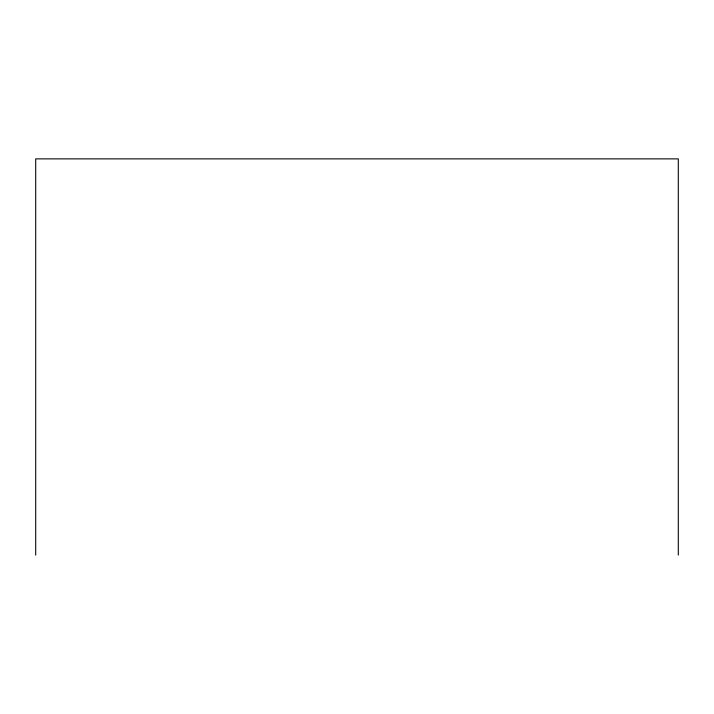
<?xml version="1.0" encoding="UTF-8"?>
<svg xmlns="http://www.w3.org/2000/svg" width="714" height="714" viewBox="0 0 714 714"><rect width="100%" height="100%" fill="white"/><g stroke="black" fill="none" stroke-linecap="round" stroke-linejoin="round"><path stroke-width="1.07" d="M678.3 555.126L678.3 158.874L35.7 158.874L35.7 555.126"/></g></svg>
